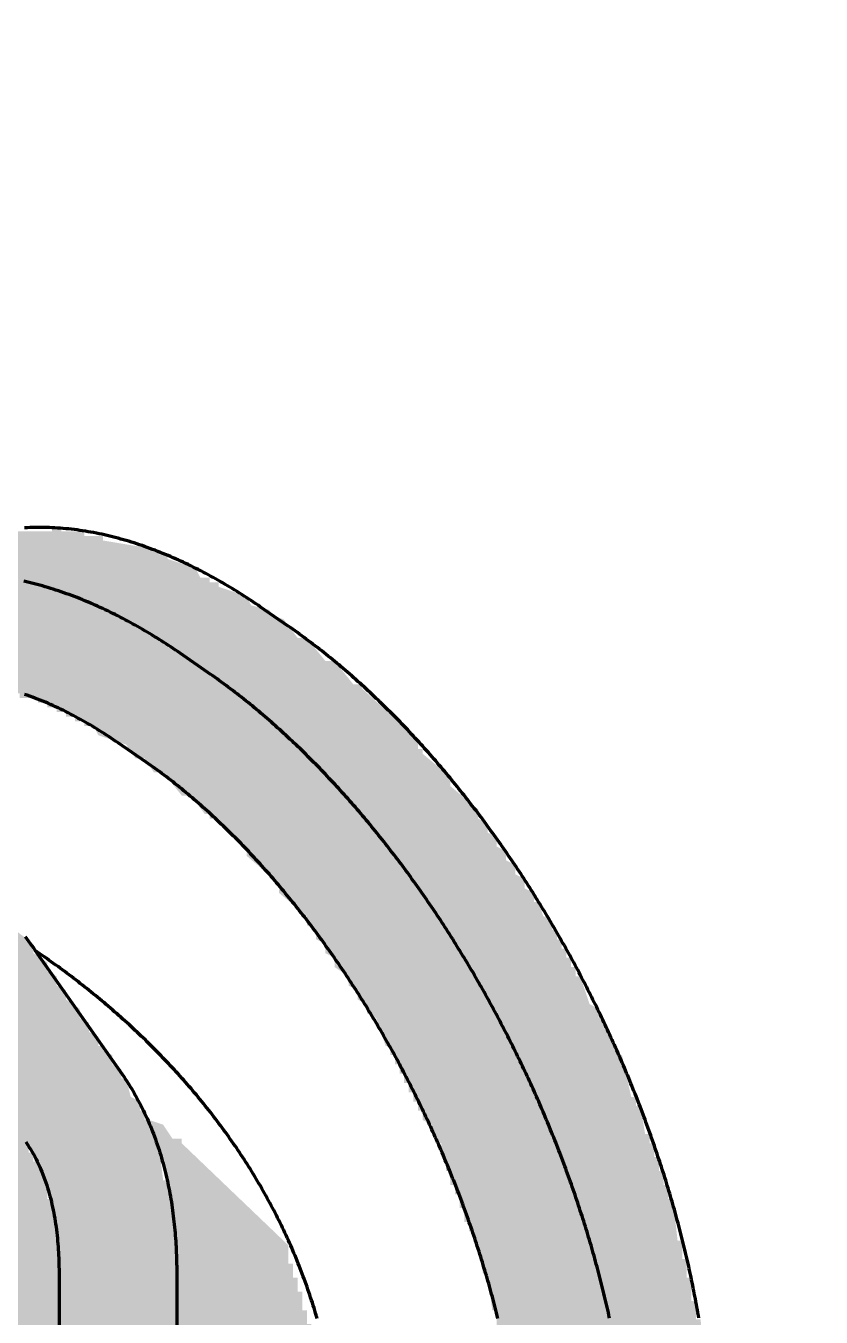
# Model space of a CAD drawing. Header units: millimetres. Extents: x 0 to 420, y 0 to 297.
# Drawn here: x 247.36 to 264.53, y 236.98 to 264.83 of the extents above; entities that cross this region are included whole.
import ezdxf

# ---------------------------------------------------------------- set-up
doc = ezdxf.new("R2010")
doc.units = ezdxf.units.MM
doc.layers.add('01-VISIBLE', color=7, linetype='CONTINUOUS', lineweight=70)
doc.layers.add('13-GRAFICA', color=30, linetype='CONTINUOUS', lineweight=18)

msp = doc.modelspace()

# ---------------------------------------------------------------- hatches: boundary and pattern name
at = {"layer": '13-GRAFICA', "true_color": 0xb21820}
h = msp.add_hatch(color=7, dxfattribs=at)
h.dxf.hatch_style = 1
h.paths.add_polyline_path([(218.526, 240.232), (218.526, 256.132), (218.426, 256.132), (218.426, 256.532), (218.326, 256.532), (218.226, 257.132), (218.126, 257.132), (218.126, 257.332), (218.026, 257.332), (217.826, 257.932), (217.626, 258.032), (217.626, 258.232), (217.326, 258.432), (217.326, 258.632), (217.126, 258.732), (217.126, 258.932), (216.826, 259.132), (216.826, 259.332), (216.626, 259.432), (216.626, 259.632), (216.426, 259.732), (216.426, 259.932), (216.326, 259.932), (216.326, 260.032), (216.126, 260.132), (216.126, 260.332), (215.926, 260.432), (215.826, 260.832), (215.626, 260.932), (215.526, 261.332), (215.326, 261.432), (215.326, 261.632), (215.226, 261.632), (215.226, 261.832), (215.126, 261.832), (215.126, 262.232), (215.026, 262.232), (215.026, 262.532), (214.926, 262.532), (214.926, 263.332), (215.026, 263.332), (215.026, 263.632), (215.126, 263.632), (215.226, 264.132), (215.326, 264.132), (215.626, 264.532), (216.126, 264.632), (216.126, 264.732), (216.426, 264.732), (216.426, 264.832), (218.026, 264.732), (218.026, 264.632), (218.326, 264.632), (218.326, 264.532), (218.626, 264.532), (218.626, 264.432), (218.826, 264.432), (218.826, 264.332), (219.126, 264.332), (219.126, 264.232), (219.326, 264.232), (219.326, 264.132), (219.826, 264.032), (219.926, 263.832), (220.126, 263.832), (220.126, 263.732), (220.326, 263.732), (220.326, 263.632), (220.526, 263.632), (220.526, 263.532), (220.726, 263.532), (220.726, 263.432), (221.326, 263.232), (221.426, 263.032), (222.026, 262.832), (222.126, 262.632), (222.526, 262.532), (222.626, 262.332), (222.826, 262.332), (222.826, 262.232), (223.226, 262.132), (223.326, 261.932), (223.926, 261.732), (224.026, 261.532), (224.626, 261.332), (224.726, 261.132), (225.126, 261.032), (225.226, 260.832), (225.426, 260.832), (225.426, 260.732), (225.826, 260.632), (225.926, 260.432), (226.526, 260.232), (226.626, 260.032), (227.026, 259.932), (227.126, 259.732), (227.326, 259.732), (227.326, 259.632), (227.726, 259.532), (227.826, 259.332), (228.426, 259.132), (228.526, 258.932), (229.126, 258.732), (229.226, 258.532), (229.626, 258.432), (229.726, 258.232), (229.926, 258.232), (229.926, 258.132), (230.326, 258.032), (230.426, 257.832), (231.026, 257.632), (231.126, 257.432), (231.726, 257.232), (231.826, 257.032), (232.226, 256.932), (232.326, 256.732), (232.926, 256.532), (233.026, 256.332), (233.626, 256.132), (233.726, 255.932), (234.126, 255.832), (234.226, 255.632), (234.826, 255.432), (234.926, 255.232), (235.526, 255.032), (235.626, 254.832), (236.226, 254.632), (236.326, 254.432), (236.726, 254.332), (236.726, 254.232), (237.026, 254.132), (237.126, 253.932), (237.526, 253.832), (237.526, 253.732), (237.826, 253.632), (237.926, 253.432), (238.126, 253.432), (238.126, 253.332), (238.326, 253.332), (238.426, 253.132), (238.626, 253.132), (238.826, 252.832), (239.026, 252.832), (239.126, 252.632), (239.326, 252.632), (239.526, 252.332), (239.726, 252.332), (239.826, 252.132), (240.026, 252.132), (240.226, 251.832), (240.426, 251.832), (240.626, 251.532), (240.826, 251.532), (241.126, 251.132), (241.326, 251.132), (241.526, 250.832), (241.726, 250.832), (241.726, 250.732), (241.826, 250.732), (242.126, 250.332), (242.326, 250.332), (242.826, 249.732), (243.026, 249.732), (243.726, 248.932), (243.926, 248.932), (243.926, 248.832), (246.026, 246.832), (246.026, 246.632), (246.826, 245.932), (246.826, 245.732), (246.926, 245.732), (246.926, 245.632), (247.126, 245.532), (247.126, 245.332), (247.526, 245.032), (247.526, 244.832), (247.826, 244.632), (247.826, 244.432), (248.026, 244.332), (248.026, 244.132), (248.226, 244.032), (248.226, 243.832), (248.526, 243.632), (248.526, 243.432), (248.726, 243.332), (248.726, 243.132), (248.926, 243.032), (248.926, 242.832), (249.026, 242.832), (249.026, 242.732), (249.226, 242.632), (249.226, 242.432), (249.426, 242.332), (249.426, 242.132), (249.526, 242.132), (249.626, 241.732), (249.826, 241.632), (249.826, 241.432), (249.926, 241.432), (249.926, 241.232), (250.026, 241.232), (250.026, 241.032), (250.126, 241.032), (250.126, 240.732), (250.226, 240.732), (250.326, 239.932), (250.426, 239.932), (250.426, 239.632), (250.526, 239.632), (250.526, 238.432), (250.626, 238.432), (250.626, 214.132), (250.526, 214.132), (250.526, 213.932), (250.326, 213.932), (250.326, 213.832), (250.126, 213.732), (250.126, 209.332), (249.526, 209.132), (249.426, 208.932), (248.826, 208.732), (248.726, 208.532), (248.326, 208.432), (248.226, 208.232), (247.626, 208.032), (247.626, 207.932), (247.326, 207.832), (247.326, 207.732), (247.026, 207.832), (247.026, 212.932), (247.126, 212.932), (247.126, 213.132), (247.326, 213.232), (247.326, 213.432), (247.526, 213.532), (247.526, 213.732), (247.826, 213.932), (247.826, 214.132), (247.926, 214.132), (248.026, 214.432), (248.126, 214.432), (248.126, 238.032), (248.026, 238.032), (248.026, 239.132), (247.926, 239.132), (247.826, 239.932), (247.726, 239.932), (247.726, 240.132), (247.626, 240.132), (247.426, 240.732), (247.226, 240.832), (247.226, 241.032), (247.026, 241.132), (247.026, 241.332), (246.826, 241.432), (246.826, 241.632), (246.526, 241.832), (246.526, 242.032), (246.326, 242.132), (246.326, 242.332), (246.126, 242.432), (246.126, 242.632), (245.826, 242.832), (245.826, 243.032), (245.626, 243.132), (245.626, 243.332), (245.326, 243.532), (245.326, 243.732), (245.226, 243.732), (245.226, 243.832), (244.926, 244.032), (244.926, 244.232), (244.626, 244.432), (244.626, 244.632), (244.526, 244.632), (241.926, 247.332), (241.726, 247.332), (241.126, 248.032), (240.926, 248.032), (240.426, 248.632), (240.226, 248.632), (240.026, 248.932), (239.826, 248.932), (239.526, 249.332), (239.326, 249.332), (239.126, 249.632), (238.926, 249.632), (238.626, 250.032), (238.426, 250.032), (238.326, 250.232), (238.126, 250.232), (237.926, 250.532), (237.726, 250.532), (237.626, 250.732), (237.426, 250.732), (237.326, 250.932), (237.126, 250.932), (236.926, 251.232), (236.526, 251.332), (236.526, 251.432), (236.226, 251.532), (236.126, 251.732), (235.726, 251.832), (235.626, 252.032), (235.426, 252.032), (235.326, 252.232), (234.726, 252.432), (234.626, 252.632), (234.026, 252.832), (233.926, 253.032), (233.526, 253.132), (233.426, 253.332), (232.826, 253.532), (232.726, 253.732), (232.126, 253.932), (232.026, 254.132), (231.426, 254.332), (231.326, 254.532), (230.926, 254.632), (230.826, 254.832), (230.226, 255.032), (230.126, 255.232), (229.526, 255.432), (229.426, 255.632), (228.826, 255.832), (228.726, 256.032), (228.326, 256.132), (228.226, 256.332), (227.626, 256.532), (227.526, 256.732), (226.926, 256.932), (226.826, 257.132), (226.426, 257.232), (226.326, 257.432), (226.126, 257.432), (226.126, 257.532), (225.726, 257.632), (225.626, 257.832), (225.026, 258.032), (224.926, 258.232), (224.326, 258.432), (224.226, 258.632), (223.826, 258.732), (223.726, 258.932), (223.526, 258.932), (223.526, 259.032), (223.126, 259.132), (223.026, 259.332), (222.426, 259.532), (222.326, 259.732), (221.726, 259.932), (221.626, 260.132), (221.426, 260.132), (221.426, 260.232), (221.226, 260.232), (221.126, 260.432), (220.526, 260.632), (220.426, 260.832), (220.226, 260.832), (220.226, 260.932), (219.626, 261.132), (219.526, 261.332), (219.326, 261.332), (219.326, 261.432), (219.126, 261.432), (219.126, 261.532), (218.926, 261.532), (218.926, 261.632), (218.726, 261.632), (218.726, 261.732), (218.126, 261.932), (218.126, 261.732), (218.326, 261.632), (218.326, 261.432), (218.526, 261.332), (218.526, 261.132), (218.826, 260.932), (218.826, 260.732), (219.026, 260.632), (219.026, 260.432), (219.326, 260.232), (219.326, 260.032), (219.526, 259.932), (219.526, 259.732), (219.626, 259.732), (219.726, 259.432), (219.926, 259.332), (220.026, 258.932), (220.226, 258.832), (220.226, 258.632), (220.326, 258.632), (220.326, 258.432), (220.426, 258.432), (220.426, 258.232), (220.526, 258.232), (220.526, 258.032), (220.626, 258.032), (220.726, 257.332), (220.826, 257.332), (220.826, 256.932), (220.926, 256.932), (220.926, 256.532), (221.026, 256.532), (221.026, 255.232), (221.126, 255.232), (221.126, 242.532), (221.026, 242.532), (220.826, 242.232), (220.626, 242.232), (220.626, 242.132), (220.526, 242.132), (219.526, 241.032), (219.326, 241.032), (218.626, 240.232)])
at = {"layer": '13-GRAFICA', "true_color": 0x202020}
h = msp.add_hatch(color=7, dxfattribs=at)
h.dxf.hatch_style = 1
h.paths.add_polyline_path([(244.226, 248.532), (243.926, 248.932), (243.726, 248.932), (243.026, 249.732), (242.826, 249.732), (242.326, 250.332), (242.126, 250.332), (242.126, 250.432), (241.826, 250.632), (241.826, 250.932), (242.126, 251.132), (242.126, 251.332), (242.426, 251.532), (242.426, 251.732), (242.626, 251.732), (242.726, 251.932), (242.926, 251.932), (242.926, 252.032), (243.126, 252.032), (243.226, 252.232), (243.626, 252.332), (243.726, 252.532), (243.926, 252.532), (243.926, 252.632), (244.526, 252.832), (244.626, 253.032), (245.026, 253.132), (245.126, 253.332), (245.726, 253.532), (245.826, 253.732), (246.126, 253.732), (246.126, 253.832), (246.926, 253.832), (246.926, 253.932), (247.926, 253.932), (247.926, 254.032), (248.126, 254.032), (248.126, 253.932), (248.626, 253.932), (248.626, 253.832), (249.026, 253.832), (249.026, 253.732), (250.226, 253.532), (250.226, 253.432), (250.426, 253.432), (250.426, 253.332), (251.026, 253.132), (251.126, 252.932), (251.326, 252.932), (251.326, 252.832), (251.526, 252.832), (251.526, 252.732), (252.126, 252.532), (252.226, 252.332), (252.626, 252.232), (252.626, 252.132), (252.926, 252.032), (253.226, 251.632), (253.426, 251.632), (253.826, 251.132), (254.026, 251.132), (254.426, 250.632), (254.626, 250.632), (254.626, 250.532), (255.826, 249.432), (255.826, 249.232), (255.926, 249.232), (255.926, 249.132), (256.526, 248.632), (256.526, 248.432), (257.126, 247.932), (257.126, 247.732), (257.326, 247.632), (257.326, 247.432), (257.526, 247.332), (257.526, 247.132), (257.726, 247.032), (257.726, 246.832), (257.926, 246.732), (257.926, 246.532), (258.126, 246.432), (258.126, 246.232), (258.326, 246.132), (258.326, 245.932), (258.426, 245.932), (258.526, 245.632), (258.726, 245.532), (258.726, 245.332), (258.826, 245.332), (258.826, 245.132), (258.926, 245.132), (258.926, 244.932), (259.026, 244.932), (259.026, 244.732), (259.126, 244.732), (259.126, 244.532), (259.226, 244.532), (259.226, 244.332), (259.326, 244.332), (259.526, 243.732), (259.726, 243.632), (259.726, 243.432), (259.826, 243.432), (259.826, 243.232), (259.926, 243.232), (259.926, 243.032), (260.026, 243.032), (260.026, 242.832), (260.126, 242.832), (260.126, 242.632), (260.226, 242.632), (260.426, 241.732), (260.526, 241.732), (260.526, 241.532), (260.626, 241.532), (260.726, 240.932), (260.826, 240.932), (260.826, 240.732), (260.926, 240.732), (260.926, 240.432), (261.026, 240.432), (261.026, 240.132), (261.126, 240.132), (261.126, 239.832), (261.226, 239.832), (261.226, 239.532), (261.326, 239.532), (261.426, 238.632), (261.526, 238.632), (261.526, 238.232), (261.626, 238.232), (261.626, 237.832), (261.726, 237.832), (261.726, 237.332), (261.826, 237.332), (261.826, 236.932), (261.926, 236.932), (262.026, 234.732), (262.126, 234.732), (262.126, 229.732), (262.226, 229.732), (262.226, 228.232), (262.326, 228.232), (262.426, 225.532), (262.526, 225.532), (262.626, 223.832), (262.726, 223.832), (262.826, 222.432), (262.926, 222.432), (263.026, 221.132), (263.126, 221.132), (263.126, 220.532), (263.226, 220.532), (263.226, 219.832), (263.326, 219.832), (263.326, 219.232), (263.426, 219.232), (263.426, 218.532), (263.526, 218.532), (263.526, 217.932), (263.626, 217.932), (263.626, 217.232), (263.726, 217.232), (263.726, 216.632), (263.826, 216.632), (263.826, 215.932), (263.926, 215.932), (263.926, 215.332), (264.026, 215.332), (264.126, 213.832), (264.226, 213.832), (264.226, 212.932), (264.326, 212.932), (264.326, 211.832), (264.426, 211.832), (264.426, 210.332), (264.526, 210.332), (264.526, 205.332), (264.426, 205.332), (264.426, 203.932), (264.326, 203.932), (264.326, 202.932), (264.226, 202.932), (264.226, 202.132), (264.126, 202.132), (264.026, 200.932), (263.926, 200.932), (263.926, 200.432), (263.826, 200.432), (263.826, 199.832), (263.726, 199.832), (263.726, 199.332), (263.626, 199.332), (263.626, 198.832), (263.526, 198.832), (263.526, 198.232), (263.426, 198.232), (263.426, 197.732), (263.326, 197.732), (263.326, 197.232), (263.226, 197.232), (263.226, 196.632), (263.126, 196.632), (263.126, 196.132), (263.026, 196.132), (263.026, 195.632), (262.926, 195.632), (262.926, 195.032), (262.826, 195.032), (262.726, 193.932), (262.626, 193.932), (262.626, 193.232), (262.526, 193.232), (262.526, 192.432), (262.426, 192.432), (262.326, 189.932), (262.226, 189.932), (262.226, 188.532), (262.126, 188.532), (262.126, 183.632), (262.026, 183.632), (261.926, 182.032), (261.826, 182.032), (261.826, 181.832), (261.726, 181.832), (261.726, 181.532), (261.626, 181.532), (261.626, 181.232), (261.526, 181.232), (261.526, 180.932), (261.426, 180.932), (261.426, 180.732), (261.326, 180.732), (261.226, 180.232), (260.926, 180.032), (260.926, 179.832), (260.526, 179.532), (260.526, 179.332), (260.426, 179.332), (259.926, 178.732), (259.726, 178.732), (259.626, 178.532), (259.426, 178.532), (259.426, 178.432), (259.026, 178.332), (258.926, 178.132), (258.326, 177.932), (258.226, 177.732), (257.826, 177.632), (257.726, 177.432), (257.126, 177.232), (257.026, 177.032), (256.826, 177.032), (256.826, 176.932), (256.326, 176.932), (256.326, 176.832), (255.626, 176.832), (255.626, 176.732), (254.926, 176.732), (254.926, 176.632), (254.826, 176.632), (254.826, 176.732), (254.226, 176.732), (254.226, 176.832), (254.126, 176.832), (254.126, 177.532), (254.026, 177.532), (254.026, 180.832), (254.226, 180.832), (254.226, 180.732), (254.426, 180.732), (254.426, 180.632), (254.626, 180.632), (254.626, 180.532), (254.826, 180.532), (254.826, 180.432), (255.126, 180.432), (255.126, 180.332), (255.326, 180.332), (255.326, 180.232), (256.326, 180.132), (256.326, 180.032), (257.026, 180.032), (257.026, 180.132), (257.226, 180.132), (257.326, 180.432), (257.526, 180.532), (257.726, 181.432), (257.826, 181.432), (257.826, 181.632), (257.926, 181.632), (257.926, 182.532), (258.026, 182.532), (258.026, 187.232), (258.126, 187.232), (258.126, 188.932), (258.226, 188.932), (258.326, 191.732), (258.426, 191.732), (258.526, 193.332), (258.626, 193.332), (258.626, 193.932), (258.726, 193.932), (258.726, 194.532), (258.826, 194.532), (258.826, 195.132), (258.926, 195.132), (258.926, 195.732), (259.026, 195.732), (259.026, 196.332), (259.126, 196.332), (259.126, 196.932), (259.226, 196.932), (259.226, 197.532), (259.326, 197.532), (259.526, 199.332), (259.626, 199.332), (259.726, 200.432), (259.826, 200.432), (259.926, 201.932), (260.026, 201.932), (260.026, 202.832), (260.126, 202.832), (260.126, 204.232), (260.226, 204.232), (260.226, 209.832), (260.126, 209.832), (260.126, 211.332), (260.026, 211.332), (260.026, 212.432), (259.926, 212.432), (259.826, 214.032), (259.726, 214.032), (259.726, 214.732), (259.626, 214.732), (259.626, 215.432), (259.526, 215.432), (259.526, 216.132), (259.426, 216.132), (259.426, 216.832), (259.326, 216.832), (259.326, 217.532), (259.226, 217.532), (259.226, 218.232), (259.126, 218.232), (259.126, 218.932), (259.026, 218.932), (259.026, 219.632), (258.926, 219.632), (258.926, 220.432), (258.826, 220.432), (258.826, 221.132), (258.726, 221.132), (258.726, 221.832), (258.626, 221.832), (258.626, 222.532), (258.526, 222.532), (258.426, 224.432), (258.326, 224.432), (258.226, 227.432), (258.126, 227.432), (258.126, 229.232), (258.026, 229.232), (258.026, 234.132), (257.926, 234.132), (257.926, 235.332), (257.826, 235.332), (257.826, 235.832), (257.726, 235.832), (257.726, 236.232), (257.626, 236.232), (257.626, 236.632), (257.526, 236.632), (257.526, 237.132), (257.426, 237.132), (257.326, 237.932), (257.226, 237.932), (257.026, 238.832), (256.926, 238.832), (256.926, 239.032), (256.826, 239.032), (256.826, 239.332), (256.726, 239.332), (256.726, 239.632), (256.626, 239.632), (256.626, 239.832), (256.526, 239.832), (256.526, 240.132), (256.426, 240.132), (256.426, 240.432), (256.326, 240.432), (256.326, 240.732), (256.226, 240.732), (256.126, 241.132), (255.926, 241.232), (255.926, 241.432), (255.826, 241.432), (255.826, 241.632), (255.726, 241.632), (255.726, 241.832), (255.626, 241.832), (255.626, 242.032), (255.526, 242.032), (255.526, 242.232), (255.426, 242.232), (255.426, 242.432), (255.326, 242.432), (255.326, 242.632), (255.226, 242.632), (255.226, 242.832), (255.126, 242.832), (254.926, 243.432), (254.726, 243.532), (254.726, 243.732), (254.526, 243.832), (254.526, 244.032), (254.326, 244.132), (254.326, 244.332), (254.026, 244.532), (254.026, 244.732), (253.826, 244.832), (253.826, 245.032), (253.626, 245.132), (253.626, 245.332), (253.426, 245.432), (253.426, 245.632), (252.826, 246.132), (252.826, 246.332), (252.126, 246.932), (252.126, 247.132), (252.026, 247.132), (251.526, 247.732), (251.326, 247.732), (251.326, 247.832), (251.226, 247.832), (250.926, 248.232), (250.726, 248.232), (250.326, 248.732), (250.126, 248.732), (249.926, 249.032), (249.726, 249.032), (249.526, 249.332), (248.926, 249.532), (248.826, 249.732), (248.626, 249.732), (248.626, 249.832), (248.426, 249.832), (248.426, 249.932), (248.226, 249.932), (248.226, 250.032), (248.026, 250.032), (248.026, 250.132), (247.826, 250.132), (247.826, 250.232), (247.626, 250.232), (247.626, 250.332), (247.226, 250.332), (247.226, 250.432), (246.826, 250.432), (246.826, 250.532), (246.426, 250.532), (246.426, 250.632), (245.626, 250.632), (245.626, 250.532), (245.426, 250.532), (245.426, 250.332), (245.126, 250.132), (245.126, 249.932), (245.026, 249.932), (245.026, 249.732), (244.926, 249.732), (244.926, 249.432), (244.826, 249.432), (244.826, 249.132), (244.726, 249.132), (244.726, 248.832), (244.626, 248.832), (244.526, 248.332), (244.426, 248.332), (244.326, 248.532)])
at = {"layer": '13-GRAFICA', "true_color": 0xb21820}
h = msp.add_hatch(color=7, dxfattribs=at)
h.dxf.hatch_style = 1
h.paths.add_polyline_path([(219.526, 241.032), (220.626, 242.232), (220.826, 242.232), (221.826, 243.332), (222.026, 243.332), (223.126, 244.532), (223.326, 244.532), (224.426, 245.732), (224.626, 245.732), (224.626, 245.832), (224.726, 245.832), (225.626, 246.832), (225.826, 246.832), (226.026, 247.132), (226.626, 247.132), (226.626, 247.232), (227.226, 247.232), (227.226, 247.332), (227.926, 247.332), (227.926, 247.432), (230.026, 247.432), (230.026, 247.532), (230.426, 247.532), (230.426, 247.032), (230.326, 247.032), (230.326, 246.732), (230.226, 246.732), (230.226, 242.832), (230.326, 242.832), (230.526, 242.232), (230.626, 242.232), (231.126, 241.632), (231.726, 241.432), (231.826, 241.232), (232.126, 241.232), (232.126, 241.132), (232.426, 241.132), (232.426, 241.032), (232.726, 241.032), (232.726, 240.932), (233.726, 240.832), (233.726, 240.732), (235.326, 240.732), (235.326, 240.832), (236.026, 240.832), (236.026, 240.932), (236.826, 241.032), (236.826, 241.132), (237.026, 241.132), (237.026, 241.232), (237.326, 241.232), (237.326, 241.332), (237.726, 241.432), (237.726, 241.532), (238.026, 241.632), (238.226, 241.932), (238.426, 241.932), (238.426, 242.132), (238.726, 242.332), (238.726, 242.532), (238.826, 242.532), (238.826, 242.732), (238.926, 242.732), (238.926, 243.132), (239.026, 243.132), (239.026, 246.232), (238.926, 246.232), (238.926, 246.832), (238.826, 246.832), (238.826, 247.032), (238.726, 247.032), (238.726, 247.632), (238.626, 247.632), (238.626, 247.832), (240.026, 247.832), (240.026, 247.732), (240.826, 247.732), (240.826, 247.632), (241.426, 247.632), (241.426, 247.532), (241.626, 247.532), (241.826, 247.232), (242.026, 247.232), (242.026, 247.132), (244.626, 244.632), (244.626, 244.432), (244.926, 244.232), (244.926, 244.032), (245.326, 243.732), (245.326, 243.532), (245.626, 243.332), (245.626, 243.132), (245.826, 243.032), (245.826, 242.832), (246.126, 242.632), (246.126, 242.432), (246.326, 242.332), (246.326, 242.132), (246.526, 242.032), (246.526, 241.832), (246.826, 241.632), (246.826, 241.432), (247.026, 241.332), (247.026, 241.132), (247.226, 241.032), (247.226, 240.832), (247.426, 240.732), (247.426, 240.532), (247.526, 240.532), (247.526, 240.332), (247.626, 240.332), (247.626, 240.132), (247.726, 240.132), (247.726, 239.932), (247.826, 239.932), (247.826, 239.532), (247.926, 239.532), (247.926, 239.132), (248.026, 239.132), (248.026, 238.032), (248.126, 238.032), (248.126, 225.332), (247.826, 225.232), (247.826, 225.132), (247.626, 225.132), (247.626, 225.032), (247.426, 225.032), (247.426, 224.932), (247.226, 224.932), (247.226, 224.832), (246.926, 224.832), (246.926, 224.732), (246.726, 224.732), (246.726, 224.632), (246.526, 224.632), (246.526, 224.532), (246.326, 224.532), (246.326, 224.432), (246.126, 224.432), (246.126, 224.332), (245.826, 224.332), (245.826, 224.232), (245.626, 224.232), (245.626, 224.132), (245.426, 224.132), (245.426, 224.032), (245.226, 224.032), (245.226, 223.932), (245.026, 223.932), (245.026, 223.832), (244.726, 223.832), (244.726, 223.732), (244.226, 223.632), (244.226, 223.532), (243.426, 223.432), (243.426, 223.332), (243.126, 223.332), (243.126, 223.232), (242.726, 223.232), (242.726, 223.132), (242.326, 223.132), (242.326, 223.032), (241.926, 223.032), (241.926, 222.932), (240.726, 222.732), (240.726, 222.632), (240.426, 222.632), (240.426, 222.532), (238.726, 222.432), (238.726, 222.332), (237.726, 222.332), (237.726, 222.232), (236.826, 222.232), (236.826, 222.132), (235.826, 222.132), (235.826, 222.032), (235.326, 222.032), (235.326, 222.132), (230.826, 222.232), (230.826, 222.332), (229.726, 222.432), (229.726, 222.532), (229.226, 222.532), (229.226, 222.632), (228.626, 222.632), (228.626, 222.732), (228.126, 222.732), (228.126, 222.832), (226.926, 222.932), (226.926, 223.032), (226.626, 223.032), (226.626, 223.132), (226.326, 223.132), (226.326, 223.232), (226.026, 223.232), (226.026, 223.332), (225.726, 223.332), (225.726, 223.432), (224.826, 223.632), (224.826, 223.732), (224.626, 223.732), (224.626, 223.832), (224.326, 223.832), (224.326, 223.932), (224.026, 223.932), (224.026, 224.032), (223.726, 224.032), (223.726, 224.132), (222.826, 224.332), (222.726, 224.532), (222.126, 224.732), (222.026, 224.932), (221.626, 225.032), (221.526, 225.232), (220.926, 225.432), (220.826, 225.632), (220.226, 225.832), (220.126, 226.032), (219.726, 226.132), (219.426, 226.532), (219.226, 226.532), (219.226, 226.632), (217.026, 228.732), (217.026, 228.932), (216.926, 228.932), (216.926, 229.132), (216.726, 229.232), (216.726, 229.432), (216.626, 229.432), (216.426, 230.032), (216.226, 230.132), (216.226, 230.332), (216.126, 230.332), (216.126, 230.532), (216.026, 230.532), (216.026, 230.732), (215.926, 230.732), (215.726, 231.332), (215.626, 231.332), (215.526, 231.632), (215.426, 231.632), (215.126, 234.632), (215.226, 234.632), (215.226, 235.032), (215.326, 235.032), (215.326, 235.332), (215.426, 235.332), (215.426, 235.632), (215.526, 235.632), (215.526, 236.032), (215.626, 236.032), (215.626, 236.332), (215.726, 236.332), (215.826, 237.032), (215.926, 237.032), (216.026, 237.432), (216.526, 237.832), (216.526, 238.032), (216.926, 238.332), (216.926, 238.532), (217.326, 238.832), (217.326, 239.032), (217.826, 239.432), (217.826, 239.632), (217.926, 239.632), (218.126, 239.932), (218.326, 239.932), (219.326, 241.032)])
h = msp.add_hatch(color=7, dxfattribs=at)
h.dxf.hatch_style = 1
h.paths.add_polyline_path([(250.026, 241.232), (250.326, 241.132), (250.526, 240.832), (250.726, 240.832), (250.726, 240.732), (253.026, 238.532), (253.026, 238.132), (253.126, 238.132), (253.126, 237.832), (253.226, 237.832), (253.226, 237.532), (253.326, 237.532), (253.326, 237.132), (253.426, 237.132), (253.426, 236.832), (253.526, 236.832), (253.526, 236.532), (253.626, 236.532), (253.626, 236.132), (253.726, 236.132), (253.726, 235.832), (253.826, 235.832), (253.826, 234.832), (253.926, 234.832), (253.926, 233.932), (254.026, 233.932), (254.026, 232.832), (253.926, 232.832), (253.926, 232.532), (253.826, 232.532), (253.826, 232.232), (253.726, 232.232), (253.726, 231.932), (253.626, 231.932), (253.626, 231.632), (253.526, 231.632), (253.526, 231.332), (253.426, 231.332), (253.426, 231.032), (253.326, 231.032), (253.326, 230.632), (253.226, 230.632), (253.126, 230.232), (252.926, 230.132), (252.926, 229.932), (252.726, 229.832), (252.726, 229.632), (252.626, 229.632), (252.626, 229.532), (252.426, 229.432), (252.426, 229.232), (252.026, 228.932), (252.026, 228.732), (251.726, 228.532), (251.726, 228.332), (251.326, 228.032), (251.326, 227.832), (250.926, 227.532), (250.826, 227.232), (250.626, 227.232), (250.626, 238.432), (250.526, 238.432), (250.526, 239.632), (250.426, 239.632), (250.326, 240.332), (250.226, 240.332), (250.226, 240.732), (250.126, 240.732)])

# ---------------------------------------------------------------- linework, layer by layer
at = {"layer": '01-VISIBLE'}
for p, q in [((253.024, 251.886), (252.422, 252.301)), ((251.292, 250.886), (250.69, 251.301)), ((249.958, 248.951), (249.356, 249.366)), ((247.559, 244.895), (249.44, 242.219)), ((248.078, 237.953), (248.078, 214.306)), ((250.618, 237.953), (250.618, 214.306))]:
    msp.add_line(p, q, dxfattribs=at)
for points in [[(252.422, 252.301), (252.373, 252.335), (252.323, 252.369), (252.273, 252.402), (252.223, 252.436), (252.173, 252.469), (252.123, 252.502), (252.072, 252.534), (252.022, 252.566), (251.971, 252.599), (251.92, 252.63), (251.869, 252.662), (251.817, 252.693), (251.766, 252.725), (251.714, 252.755), (251.663, 252.786), (251.611, 252.816), (251.559, 252.846), (251.507, 252.876), (251.454, 252.906), (251.402, 252.935), (251.349, 252.964), (251.296, 252.992), (251.243, 253.021), (251.19, 253.049), (251.137, 253.076), (251.083, 253.104), (251.03, 253.131), (250.976, 253.158), (250.922, 253.184), (250.868, 253.211), (250.814, 253.236), (250.759, 253.262), (250.705, 253.287), (250.65, 253.312), (250.595, 253.337), (250.54, 253.361), (250.485, 253.385), (250.43, 253.408), (250.374, 253.431), (250.319, 253.454), (250.263, 253.476), (250.207, 253.498), (250.151, 253.52), (250.095, 253.541), (250.039, 253.562), (249.982, 253.583), (249.925, 253.603), (249.869, 253.622), (249.812, 253.641), (249.755, 253.66), (249.697, 253.679), (249.64, 253.697), (249.583, 253.714), (249.525, 253.731), (249.467, 253.748), (249.41, 253.764), (249.352, 253.78), (249.293, 253.796), (249.235, 253.81), (249.177, 253.825), (249.118, 253.839), (249.06, 253.852), (249.001, 253.865), (248.942, 253.878), (248.884, 253.889), (248.825, 253.901), (248.766, 253.912), (248.706, 253.922), (248.647, 253.932), (248.588, 253.942), (248.528, 253.95), (248.469, 253.959), (248.409, 253.966), (248.35, 253.974), (248.29, 253.98), (248.23, 253.986), (248.17, 253.992), (248.11, 253.997), (248.05, 254.001), (247.99, 254.005), (247.93, 254.008), (247.87, 254.01), (247.81, 254.012), (247.75, 254.014), (247.69, 254.014), (247.63, 254.014), (247.57, 254.014), (247.51, 254.013), (247.45, 254.011), (247.39, 254.008), (247.33, 254.005)], [(250.69, 251.301), (250.64, 251.335), (250.59, 251.369), (250.54, 251.402), (250.49, 251.436), (250.44, 251.469), (250.389, 251.502), (250.339, 251.535), (250.288, 251.567), (250.237, 251.599), (250.186, 251.631), (250.134, 251.663), (250.083, 251.694), (250.031, 251.726), (249.98, 251.757), (249.928, 251.787), (249.876, 251.818), (249.824, 251.848), (249.771, 251.878), (249.719, 251.907), (249.666, 251.936), (249.613, 251.965), (249.56, 251.994), (249.507, 252.023), (249.454, 252.051), (249.4, 252.079), (249.346, 252.106), (249.293, 252.133), (249.239, 252.16), (249.185, 252.187), (249.13, 252.213), (249.076, 252.239), (249.021, 252.264), (248.967, 252.29), (248.912, 252.315), (248.857, 252.339), (248.801, 252.363), (248.746, 252.387), (248.691, 252.411), (248.635, 252.434), (248.579, 252.457), (248.523, 252.479), (248.467, 252.501), (248.411, 252.523), (248.354, 252.544), (248.298, 252.565), (248.241, 252.585), (248.184, 252.605), (248.127, 252.625), (248.07, 252.644), (248.013, 252.663), (247.955, 252.682), (247.898, 252.7), (247.84, 252.717), (247.782, 252.734), (247.725, 252.751), (247.666, 252.767), (247.608, 252.783), (247.55, 252.798), (247.492, 252.813), (247.433, 252.827), (247.374, 252.841), (247.316, 252.855)], [(261.885, 236.96), (261.875, 237.019), (261.864, 237.078), (261.854, 237.137), (261.843, 237.196), (261.833, 237.255), (261.822, 237.314), (261.811, 237.373), (261.8, 237.432), (261.788, 237.491), (261.777, 237.55), (261.765, 237.609), (261.753, 237.668), (261.741, 237.727), (261.729, 237.786), (261.717, 237.844), (261.704, 237.903), (261.691, 237.962), (261.679, 238.02), (261.666, 238.079), (261.652, 238.138), (261.639, 238.196), (261.626, 238.255), (261.612, 238.313), (261.598, 238.372), (261.584, 238.43), (261.57, 238.488), (261.556, 238.547), (261.542, 238.605), (261.527, 238.663), (261.512, 238.721), (261.497, 238.779), (261.482, 238.838), (261.467, 238.896), (261.452, 238.954), (261.437, 239.012), (261.421, 239.07), (261.405, 239.128), (261.389, 239.186), (261.373, 239.243), (261.357, 239.301), (261.341, 239.359), (261.324, 239.417), (261.308, 239.474), (261.291, 239.532), (261.274, 239.59), (261.257, 239.647), (261.24, 239.705), (261.223, 239.762), (261.205, 239.82), (261.187, 239.877), (261.17, 239.934), (261.152, 239.992), (261.134, 240.049), (261.116, 240.106), (261.097, 240.163), (261.079, 240.221), (261.06, 240.278), (261.042, 240.335), (261.023, 240.392), (261.004, 240.449), (260.985, 240.506), (260.965, 240.562), (260.946, 240.619), (260.927, 240.676), (260.907, 240.733), (260.887, 240.789), (260.867, 240.846), (260.847, 240.903), (260.827, 240.959), (260.807, 241.016), (260.786, 241.072), (260.766, 241.129), (260.745, 241.185), (260.724, 241.241), (260.703, 241.297), (260.682, 241.354), (260.661, 241.41), (260.639, 241.466), (260.618, 241.522), (260.596, 241.578), (260.574, 241.634), (260.553, 241.69), (260.531, 241.746), (260.508, 241.801), (260.486, 241.857), (260.464, 241.913), (260.441, 241.969), (260.419, 242.024), (260.396, 242.08), (260.373, 242.135), (260.35, 242.191), (260.327, 242.246), (260.303, 242.301), (260.28, 242.357), (260.256, 242.412), (260.233, 242.467), (260.209, 242.522), (260.185, 242.577), (260.161, 242.632), (260.137, 242.687), (260.113, 242.742), (260.088, 242.797), (260.064, 242.852), (260.039, 242.907), (260.014, 242.961), (259.989, 243.016), (259.964, 243.07), (259.939, 243.125), (259.914, 243.179), (259.889, 243.234), (259.863, 243.288), (259.838, 243.342), (259.812, 243.397), (259.786, 243.451), (259.76, 243.505), (259.734, 243.559), (259.708, 243.613), (259.681, 243.667), (259.655, 243.721), (259.628, 243.775), (259.601, 243.828), (259.575, 243.882), (259.548, 243.936), (259.521, 243.989), (259.493, 244.043), (259.466, 244.096), (259.439, 244.15), (259.411, 244.203), (259.383, 244.256), (259.356, 244.31), (259.328, 244.363), (259.3, 244.416), (259.272, 244.469), (259.243, 244.522), (259.215, 244.575), (259.186, 244.628), (259.158, 244.68), (259.129, 244.733), (259.1, 244.786), (259.071, 244.838), (259.042, 244.891), (259.013, 244.943), (258.983, 244.996), (258.954, 245.048), (258.924, 245.1), (258.895, 245.152), (258.865, 245.204), (258.835, 245.256), (258.805, 245.308), (258.775, 245.36), (258.744, 245.412), (258.714, 245.464), (258.683, 245.515), (258.653, 245.567), (258.622, 245.619), (258.591, 245.67), (258.56, 245.722), (258.529, 245.773), (258.498, 245.824), (258.466, 245.875), (258.435, 245.926), (258.403, 245.977), (258.371, 246.028), (258.34, 246.079), (258.308, 246.13), (258.276, 246.181), (258.243, 246.232), (258.211, 246.282), (258.179, 246.333), (258.146, 246.383), (258.113, 246.433), (258.08, 246.484), (258.048, 246.534), (258.015, 246.584), (257.981, 246.634), (257.948, 246.684), (257.915, 246.734), (257.881, 246.784), (257.847, 246.833), (257.814, 246.883), (257.78, 246.933), (257.746, 246.982), (257.712, 247.031), (257.677, 247.081), (257.643, 247.13), (257.609, 247.179), (257.574, 247.228), (257.539, 247.277), (257.504, 247.326), (257.469, 247.375), (257.434, 247.424), (257.399, 247.472), (257.364, 247.521), (257.328, 247.569), (257.293, 247.617), (257.257, 247.666), (257.221, 247.714), (257.185, 247.762), (257.149, 247.81), (257.113, 247.858), (257.077, 247.906), (257.04, 247.953), (257.004, 248.001), (256.967, 248.048), (256.93, 248.096), (256.893, 248.143), (256.856, 248.19), (256.819, 248.238), (256.781, 248.285), (256.744, 248.331), (256.706, 248.378), (256.669, 248.425), (256.631, 248.472), (256.593, 248.518), (256.555, 248.565), (256.517, 248.611), (256.478, 248.657), (256.44, 248.703), (256.401, 248.749), (256.363, 248.795), (256.324, 248.841), (256.285, 248.887), (256.246, 248.932), (256.207, 248.978), (256.167, 249.023), (256.128, 249.068), (256.088, 249.113), (256.048, 249.158), (256.008, 249.203), (255.968, 249.248), (255.928, 249.293), (255.888, 249.337), (255.848, 249.381), (255.807, 249.426), (255.767, 249.47), (255.726, 249.514), (255.685, 249.558), (255.644, 249.602), (255.603, 249.645), (255.561, 249.689), (255.52, 249.732), (255.478, 249.776), (255.437, 249.819), (255.395, 249.862), (255.353, 249.905), (255.311, 249.948), (255.268, 249.99), (255.226, 250.033), (255.183, 250.075), (255.141, 250.117), (255.098, 250.159), (255.055, 250.201), (255.012, 250.243), (254.969, 250.285), (254.925, 250.326), (254.882, 250.368), (254.838, 250.409), (254.794, 250.45), (254.751, 250.491), (254.707, 250.532), (254.662, 250.573), (254.618, 250.613), (254.574, 250.653), (254.529, 250.694), (254.484, 250.734), (254.439, 250.773), (254.394, 250.813), (254.349, 250.853), (254.304, 250.892), (254.258, 250.931), (254.213, 250.97), (254.167, 251.009), (254.121, 251.048), (254.075, 251.086), (254.029, 251.125), (253.982, 251.163), (253.936, 251.201), (253.889, 251.239), (253.842, 251.276), (253.796, 251.314), (253.748, 251.351), (253.701, 251.388), (253.654, 251.425), (253.606, 251.462), (253.559, 251.498), (253.511, 251.534), (253.463, 251.57), (253.415, 251.606), (253.366, 251.642), (253.318, 251.677), (253.269, 251.713), (253.221, 251.748), (253.172, 251.783), (253.123, 251.817), (253.074, 251.852), (253.024, 251.886)], [(259.959, 236.962), (259.946, 237.02), (259.933, 237.079), (259.92, 237.137), (259.907, 237.196), (259.893, 237.254), (259.88, 237.313), (259.866, 237.371), (259.852, 237.43), (259.838, 237.488), (259.824, 237.546), (259.809, 237.605), (259.795, 237.663), (259.78, 237.721), (259.765, 237.779), (259.75, 237.837), (259.735, 237.896), (259.72, 237.954), (259.704, 238.012), (259.689, 238.07), (259.673, 238.127), (259.657, 238.185), (259.641, 238.243), (259.625, 238.301), (259.608, 238.359), (259.592, 238.417), (259.575, 238.474), (259.559, 238.532), (259.542, 238.59), (259.525, 238.647), (259.507, 238.705), (259.49, 238.762), (259.473, 238.82), (259.455, 238.877), (259.437, 238.934), (259.419, 238.992), (259.401, 239.049), (259.383, 239.106), (259.365, 239.163), (259.346, 239.22), (259.328, 239.277), (259.309, 239.334), (259.29, 239.391), (259.271, 239.448), (259.252, 239.505), (259.233, 239.562), (259.214, 239.619), (259.194, 239.676), (259.174, 239.733), (259.155, 239.789), (259.135, 239.846), (259.115, 239.902), (259.094, 239.959), (259.074, 240.015), (259.054, 240.072), (259.033, 240.128), (259.012, 240.185), (258.992, 240.241), (258.971, 240.297), (258.949, 240.353), (258.928, 240.41), (258.907, 240.466), (258.885, 240.522), (258.864, 240.578), (258.842, 240.634), (258.82, 240.69), (258.798, 240.745), (258.776, 240.801), (258.754, 240.857), (258.731, 240.913), (258.709, 240.968), (258.686, 241.024), (258.663, 241.079), (258.64, 241.135), (258.617, 241.19), (258.594, 241.246), (258.571, 241.301), (258.548, 241.356), (258.524, 241.412), (258.5, 241.467), (258.477, 241.522), (258.453, 241.577), (258.429, 241.632), (258.405, 241.687), (258.38, 241.742), (258.356, 241.797), (258.331, 241.852), (258.307, 241.906), (258.282, 241.961), (258.257, 242.016), (258.232, 242.07), (258.207, 242.125), (258.182, 242.179), (258.156, 242.234), (258.131, 242.288), (258.105, 242.342), (258.079, 242.396), (258.054, 242.451), (258.028, 242.505), (258.001, 242.559), (257.975, 242.613), (257.949, 242.667), (257.922, 242.721), (257.896, 242.774), (257.869, 242.828), (257.842, 242.882), (257.815, 242.936), (257.788, 242.989), (257.761, 243.043), (257.734, 243.096), (257.706, 243.15), (257.679, 243.203), (257.651, 243.256), (257.623, 243.309), (257.595, 243.363), (257.567, 243.416), (257.539, 243.469), (257.511, 243.522), (257.482, 243.574), (257.454, 243.627), (257.425, 243.68), (257.397, 243.733), (257.368, 243.785), (257.339, 243.838), (257.31, 243.89), (257.28, 243.943), (257.251, 243.995), (257.222, 244.048), (257.192, 244.1), (257.162, 244.152), (257.132, 244.204), (257.102, 244.256), (257.072, 244.308), (257.042, 244.36), (257.012, 244.412), (256.982, 244.464), (256.951, 244.515), (256.92, 244.567), (256.89, 244.618), (256.859, 244.67), (256.828, 244.721), (256.796, 244.773), (256.765, 244.824), (256.734, 244.875), (256.702, 244.926), (256.671, 244.977), (256.639, 245.028), (256.607, 245.079), (256.575, 245.13), (256.543, 245.181), (256.511, 245.231), (256.479, 245.282), (256.446, 245.332), (256.414, 245.383), (256.381, 245.433), (256.348, 245.483), (256.315, 245.534), (256.282, 245.584), (256.249, 245.634), (256.216, 245.684), (256.182, 245.734), (256.149, 245.783), (256.115, 245.833), (256.081, 245.883), (256.047, 245.932), (256.013, 245.982), (255.979, 246.031), (255.945, 246.081), (255.911, 246.13), (255.876, 246.179), (255.842, 246.228), (255.807, 246.277), (255.772, 246.326), (255.737, 246.375), (255.702, 246.423), (255.667, 246.472), (255.631, 246.52), (255.596, 246.569), (255.56, 246.617), (255.525, 246.665), (255.489, 246.714), (255.453, 246.762), (255.417, 246.81), (255.38, 246.858), (255.344, 246.905), (255.308, 246.953), (255.271, 247.001), (255.234, 247.048), (255.198, 247.096), (255.161, 247.143), (255.124, 247.19), (255.086, 247.237), (255.049, 247.284), (255.012, 247.331), (254.974, 247.378), (254.936, 247.425), (254.899, 247.471), (254.861, 247.518), (254.823, 247.564), (254.784, 247.611), (254.746, 247.657), (254.708, 247.703), (254.669, 247.749), (254.63, 247.795), (254.591, 247.841), (254.552, 247.886), (254.513, 247.932), (254.474, 247.977), (254.435, 248.023), (254.395, 248.068), (254.356, 248.113), (254.316, 248.158), (254.276, 248.203), (254.236, 248.248), (254.196, 248.292), (254.156, 248.337), (254.115, 248.381), (254.075, 248.426), (254.034, 248.47), (253.993, 248.514), (253.952, 248.558), (253.911, 248.602), (253.87, 248.645), (253.829, 248.689), (253.787, 248.732), (253.746, 248.776), (253.704, 248.819), (253.662, 248.862), (253.62, 248.905), (253.578, 248.947), (253.536, 248.99), (253.494, 249.033), (253.451, 249.075), (253.408, 249.117), (253.366, 249.159), (253.323, 249.201), (253.28, 249.243), (253.236, 249.285), (253.193, 249.326), (253.149, 249.368), (253.106, 249.409), (253.062, 249.45), (253.018, 249.491), (252.974, 249.532), (252.93, 249.572), (252.886, 249.613), (252.841, 249.653), (252.796, 249.693), (252.752, 249.733), (252.707, 249.773), (252.662, 249.813), (252.617, 249.852), (252.571, 249.892), (252.526, 249.931), (252.48, 249.97), (252.434, 250.009), (252.389, 250.048), (252.342, 250.086), (252.296, 250.124), (252.25, 250.163), (252.203, 250.201), (252.157, 250.238), (252.11, 250.276), (252.063, 250.313), (252.016, 250.351), (251.969, 250.388), (251.921, 250.425), (251.874, 250.461), (251.826, 250.498), (251.778, 250.534), (251.73, 250.57), (251.682, 250.606), (251.634, 250.642), (251.586, 250.677), (251.537, 250.712), (251.488, 250.748), (251.439, 250.782), (251.39, 250.817), (251.341, 250.851), (251.292, 250.886)], [(249.356, 249.366), (249.306, 249.4), (249.256, 249.434), (249.206, 249.467), (249.156, 249.501), (249.106, 249.533), (249.055, 249.566), (249.004, 249.598), (248.954, 249.63), (248.902, 249.662), (248.851, 249.693), (248.8, 249.724), (248.748, 249.755), (248.696, 249.785), (248.644, 249.815), (248.592, 249.845), (248.539, 249.874), (248.486, 249.903), (248.433, 249.932), (248.38, 249.96), (248.327, 249.988), (248.273, 250.015), (248.22, 250.042), (248.166, 250.069), (248.112, 250.095), (248.057, 250.121), (248.003, 250.146), (247.948, 250.171), (247.893, 250.196), (247.838, 250.22), (247.783, 250.243), (247.727, 250.266), (247.671, 250.289), (247.615, 250.311), (247.559, 250.332), (247.503, 250.353), (247.446, 250.374), (247.39, 250.394), (247.333, 250.413)], [(257.549, 236.954), (257.535, 237.013), (257.52, 237.071), (257.506, 237.129), (257.491, 237.187), (257.476, 237.246), (257.461, 237.304), (257.445, 237.362), (257.43, 237.42), (257.414, 237.478), (257.398, 237.536), (257.382, 237.594), (257.366, 237.651), (257.35, 237.709), (257.333, 237.767), (257.317, 237.825), (257.3, 237.882), (257.283, 237.94), (257.266, 237.998), (257.249, 238.055), (257.231, 238.113), (257.214, 238.17), (257.196, 238.227), (257.178, 238.285), (257.16, 238.342), (257.142, 238.399), (257.124, 238.457), (257.105, 238.514), (257.087, 238.571), (257.068, 238.628), (257.049, 238.685), (257.03, 238.742), (257.011, 238.799), (256.991, 238.856), (256.972, 238.912), (256.952, 238.969), (256.932, 239.026), (256.912, 239.082), (256.892, 239.139), (256.872, 239.196), (256.851, 239.252), (256.831, 239.308), (256.81, 239.365), (256.789, 239.421), (256.768, 239.477), (256.747, 239.534), (256.726, 239.59), (256.704, 239.646), (256.683, 239.702), (256.661, 239.758), (256.639, 239.814), (256.617, 239.87), (256.595, 239.926), (256.573, 239.981), (256.55, 240.037), (256.528, 240.093), (256.505, 240.148), (256.482, 240.204), (256.459, 240.26), (256.436, 240.315), (256.413, 240.37), (256.39, 240.426), (256.366, 240.481), (256.343, 240.536), (256.319, 240.591), (256.295, 240.646), (256.271, 240.701), (256.247, 240.756), (256.222, 240.811), (256.198, 240.866), (256.173, 240.921), (256.148, 240.976), (256.124, 241.03), (256.099, 241.085), (256.073, 241.14), (256.048, 241.194), (256.023, 241.248), (255.997, 241.303), (255.971, 241.357), (255.946, 241.411), (255.92, 241.465), (255.894, 241.52), (255.867, 241.574), (255.841, 241.628), (255.815, 241.682), (255.788, 241.735), (255.761, 241.789), (255.734, 241.843), (255.707, 241.897), (255.68, 241.95), (255.653, 242.004), (255.626, 242.057), (255.598, 242.11), (255.57, 242.164), (255.543, 242.217), (255.515, 242.27), (255.487, 242.323), (255.458, 242.376), (255.43, 242.429), (255.402, 242.482), (255.373, 242.535), (255.344, 242.588), (255.315, 242.64), (255.286, 242.693), (255.257, 242.746), (255.228, 242.798), (255.199, 242.85), (255.169, 242.903), (255.14, 242.955), (255.11, 243.007), (255.08, 243.059), (255.05, 243.111), (255.02, 243.163), (254.989, 243.215), (254.959, 243.267), (254.928, 243.319), (254.898, 243.37), (254.867, 243.422), (254.836, 243.473), (254.805, 243.525), (254.774, 243.576), (254.742, 243.627), (254.711, 243.678), (254.679, 243.729), (254.648, 243.78), (254.616, 243.831), (254.584, 243.882), (254.552, 243.933), (254.519, 243.984), (254.487, 244.034), (254.454, 244.085), (254.422, 244.135), (254.389, 244.185), (254.356, 244.236), (254.323, 244.286), (254.29, 244.336), (254.257, 244.386), (254.223, 244.436), (254.19, 244.486), (254.156, 244.535), (254.122, 244.585), (254.088, 244.634), (254.054, 244.684), (254.02, 244.733), (253.985, 244.782), (253.951, 244.832), (253.916, 244.881), (253.881, 244.93), (253.846, 244.978), (253.811, 245.027), (253.776, 245.076), (253.741, 245.124), (253.705, 245.173), (253.67, 245.221), (253.634, 245.27), (253.598, 245.318), (253.562, 245.366), (253.526, 245.414), (253.49, 245.462), (253.453, 245.509), (253.417, 245.557), (253.38, 245.605), (253.343, 245.652), (253.306, 245.699), (253.269, 245.747), (253.232, 245.794), (253.195, 245.841), (253.157, 245.888), (253.119, 245.934), (253.082, 245.981), (253.044, 246.028), (253.005, 246.074), (252.967, 246.12), (252.929, 246.167), (252.89, 246.213), (252.852, 246.259), (252.813, 246.305), (252.774, 246.35), (252.735, 246.396), (252.696, 246.441), (252.656, 246.487), (252.617, 246.532), (252.577, 246.577), (252.537, 246.622), (252.497, 246.667), (252.457, 246.712), (252.417, 246.756), (252.376, 246.801), (252.336, 246.845), (252.295, 246.889), (252.254, 246.933), (252.213, 246.977), (252.172, 247.021), (252.131, 247.064), (252.089, 247.108), (252.048, 247.151), (252.006, 247.194), (251.964, 247.237), (251.922, 247.28), (251.88, 247.323), (251.837, 247.365), (251.795, 247.408), (251.752, 247.45), (251.709, 247.492), (251.666, 247.534), (251.623, 247.576), (251.58, 247.617), (251.536, 247.659), (251.493, 247.7), (251.449, 247.741), (251.405, 247.782), (251.361, 247.823), (251.316, 247.863), (251.272, 247.904), (251.227, 247.944), (251.183, 247.984), (251.138, 248.024), (251.093, 248.063), (251.047, 248.103), (251.002, 248.142), (250.956, 248.181), (250.91, 248.22), (250.864, 248.259), (250.818, 248.297), (250.772, 248.335), (250.725, 248.374), (250.679, 248.411), (250.632, 248.449), (250.585, 248.486), (250.538, 248.524), (250.49, 248.56), (250.443, 248.597), (250.395, 248.634), (250.347, 248.67), (250.299, 248.706), (250.251, 248.742), (250.203, 248.777), (250.154, 248.813), (250.105, 248.848), (250.056, 248.882), (250.007, 248.917), (249.958, 248.951)], [(247.347, 245.188), (247.383, 245.139), (247.418, 245.091), (247.454, 245.042), (247.489, 244.993), (247.524, 244.945), (247.559, 244.895)], [(253.649, 236.949), (253.632, 237.006), (253.615, 237.064), (253.598, 237.122), (253.581, 237.179), (253.563, 237.236), (253.545, 237.294), (253.527, 237.351), (253.508, 237.408), (253.489, 237.465), (253.47, 237.522), (253.451, 237.579), (253.431, 237.635), (253.411, 237.692), (253.391, 237.748), (253.37, 237.805), (253.349, 237.861), (253.328, 237.917), (253.307, 237.973), (253.285, 238.029), (253.263, 238.085), (253.241, 238.141), (253.218, 238.197), (253.196, 238.252), (253.173, 238.308), (253.149, 238.363), (253.126, 238.418), (253.102, 238.473), (253.078, 238.528), (253.053, 238.583), (253.029, 238.638), (253.004, 238.693), (252.979, 238.747), (252.953, 238.802), (252.928, 238.856), (252.902, 238.91), (252.876, 238.964), (252.849, 239.018), (252.823, 239.072), (252.796, 239.125), (252.769, 239.179), (252.741, 239.232), (252.713, 239.286), (252.686, 239.339), (252.657, 239.392), (252.629, 239.445), (252.6, 239.498), (252.572, 239.55), (252.542, 239.603), (252.513, 239.655), (252.484, 239.707), (252.454, 239.759), (252.424, 239.811), (252.393, 239.863), (252.363, 239.915), (252.332, 239.967), (252.301, 240.018), (252.27, 240.069), (252.238, 240.12), (252.207, 240.171), (252.175, 240.222), (252.143, 240.273), (252.11, 240.324), (252.078, 240.374), (252.045, 240.424), (252.012, 240.474), (251.979, 240.524), (251.946, 240.574), (251.912, 240.624), (251.878, 240.674), (251.844, 240.723), (251.81, 240.772), (251.775, 240.822), (251.741, 240.871), (251.706, 240.919), (251.671, 240.968), (251.635, 241.017), (251.6, 241.065), (251.564, 241.113), (251.528, 241.161), (251.492, 241.209), (251.456, 241.257), (251.419, 241.305), (251.382, 241.352), (251.346, 241.4), (251.308, 241.447), (251.271, 241.494), (251.234, 241.541), (251.196, 241.588), (251.158, 241.634), (251.12, 241.681), (251.082, 241.727), (251.043, 241.773), (251.005, 241.819), (250.966, 241.865), (250.927, 241.911), (250.888, 241.956), (250.849, 242.001), (250.809, 242.047), (250.77, 242.092), (250.73, 242.137), (250.69, 242.181), (250.649, 242.226), (250.609, 242.27), (250.569, 242.315), (250.528, 242.359), (250.487, 242.403), (250.446, 242.447), (250.405, 242.49), (250.363, 242.534), (250.322, 242.577), (250.28, 242.62), (250.238, 242.663), (250.196, 242.706), (250.154, 242.749), (250.112, 242.791), (250.069, 242.834), (250.026, 242.876), (249.983, 242.918), (249.941, 242.96), (249.897, 243.002), (249.854, 243.043), (249.811, 243.085), (249.767, 243.126), (249.723, 243.167), (249.679, 243.208), (249.635, 243.249), (249.591, 243.29), (249.547, 243.33), (249.502, 243.37), (249.458, 243.41), (249.413, 243.45), (249.368, 243.49), (249.323, 243.53), (249.278, 243.569), (249.232, 243.609), (249.187, 243.648), (249.141, 243.687), (249.096, 243.726), (249.05, 243.765), (249.004, 243.803), (248.958, 243.842), (248.911, 243.88), (248.865, 243.918), (248.818, 243.956), (248.772, 243.994), (248.725, 244.031), (248.678, 244.069), (248.631, 244.106), (248.584, 244.143), (248.536, 244.18), (248.489, 244.217), (248.441, 244.253), (248.394, 244.29), (248.346, 244.326), (248.298, 244.362), (248.25, 244.398), (248.202, 244.434), (248.153, 244.47), (248.105, 244.506), (248.057, 244.541), (248.008, 244.576), (247.959, 244.611), (247.91, 244.646), (247.861, 244.681), (247.812, 244.715), (247.763, 244.75), (247.714, 244.784), (247.664, 244.818), (247.615, 244.852), (247.565, 244.886)], [(249.44, 242.219), (249.474, 242.169), (249.508, 242.119), (249.542, 242.068), (249.575, 242.017), (249.607, 241.966), (249.639, 241.914), (249.67, 241.862), (249.701, 241.81), (249.731, 241.757), (249.76, 241.704), (249.789, 241.65), (249.818, 241.597), (249.846, 241.543), (249.873, 241.489), (249.9, 241.434), (249.926, 241.379), (249.952, 241.324), (249.977, 241.269), (250.001, 241.213), (250.025, 241.157), (250.049, 241.101), (250.072, 241.045), (250.094, 240.989), (250.116, 240.932), (250.137, 240.875), (250.158, 240.818), (250.178, 240.761), (250.198, 240.703), (250.217, 240.646), (250.236, 240.588), (250.255, 240.53), (250.272, 240.472), (250.29, 240.414), (250.306, 240.355), (250.323, 240.297), (250.339, 240.238), (250.354, 240.179), (250.369, 240.121), (250.383, 240.062), (250.397, 240.002), (250.41, 239.943), (250.423, 239.884), (250.436, 239.824), (250.448, 239.765), (250.46, 239.705), (250.471, 239.646), (250.482, 239.586), (250.492, 239.526), (250.502, 239.466), (250.511, 239.406), (250.52, 239.346), (250.529, 239.286), (250.537, 239.226), (250.545, 239.165), (250.552, 239.105), (250.559, 239.045), (250.565, 238.984), (250.572, 238.924), (250.577, 238.863), (250.583, 238.803), (250.588, 238.742), (250.592, 238.682), (250.596, 238.621), (250.6, 238.561), (250.604, 238.5), (250.607, 238.439), (250.609, 238.379), (250.612, 238.318), (250.614, 238.257), (250.615, 238.196), (250.616, 238.136), (250.617, 238.075), (250.618, 238.014), (250.618, 237.953)], [(247.362, 240.759), (247.396, 240.708), (247.43, 240.657), (247.462, 240.605), (247.494, 240.552), (247.524, 240.499), (247.553, 240.446), (247.582, 240.391), (247.609, 240.336), (247.635, 240.281), (247.661, 240.226), (247.685, 240.169), (247.709, 240.113), (247.731, 240.056), (247.753, 239.999), (247.774, 239.941), (247.794, 239.883), (247.813, 239.825), (247.832, 239.767), (247.85, 239.708), (247.866, 239.649), (247.883, 239.59), (247.898, 239.531), (247.913, 239.472), (247.926, 239.412), (247.94, 239.352), (247.952, 239.292), (247.964, 239.232), (247.975, 239.172), (247.986, 239.112), (247.996, 239.051), (248.005, 238.991), (248.014, 238.93), (248.022, 238.869), (248.029, 238.809), (248.036, 238.748), (248.043, 238.687), (248.048, 238.626), (248.054, 238.565), (248.058, 238.504), (248.063, 238.443), (248.066, 238.382), (248.069, 238.321), (248.072, 238.259), (248.074, 238.198), (248.076, 238.137), (248.077, 238.076), (248.078, 238.015), (248.078, 237.953)]]:
    msp.add_lwpolyline(points, dxfattribs=at)

doc.saveas('drawing.dxf')
